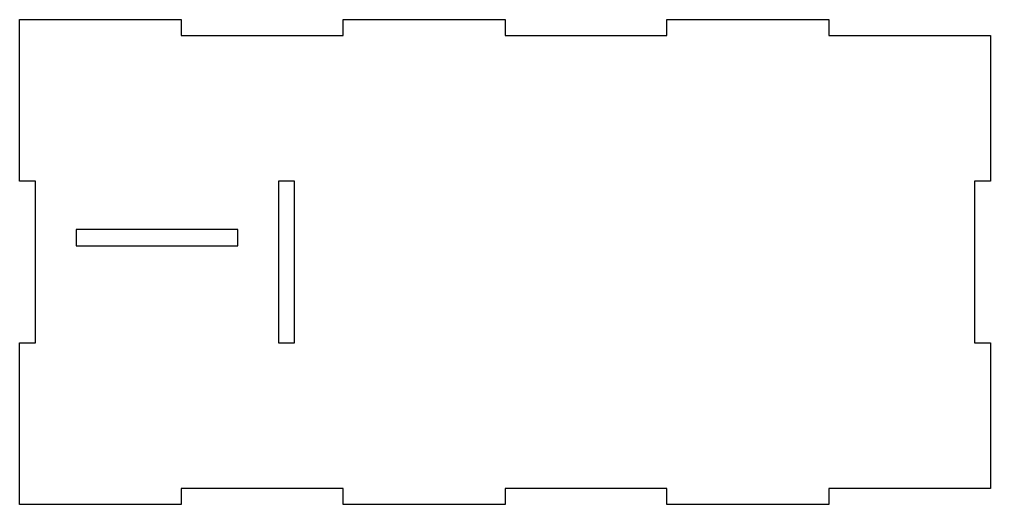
# Model space of a CAD drawing. Header units: millimetres. Extents: x 0 to 300, y 0 to 150.
import ezdxf

# ---------------------------------------------------------------- set-up
doc = ezdxf.new("R2010")
doc.units = ezdxf.units.MM
doc.layers.get('0').update_dxf_attribs({"linetype": 'CONTINUOUS'})

msp = doc.modelspace()

# ---------------------------------------------------------------- linework, layer by layer
for points in [[(295, 100), (295, 50), (300, 50), (300, 5), (250, 5), (250, 0), (200, 0), (200, 5), (150, 5), (150, 0), (100, 0), (100, 5), (50, 5), (50, 0), (0, 0), (0, 50), (5, 50), (5, 100), (0, 100), (0, 150), (50, 150), (50, 145), (100, 145), (100, 150), (150, 150), (150, 145), (200, 145), (200, 150), (250, 150), (250, 145), (300, 145), (300, 100)], [(80, 100), (80, 50), (85, 50), (85, 100)], [(67.5, 80), (67.5, 85), (17.5, 85), (17.5, 80)]]:
    msp.add_lwpolyline(points, close=True)

doc.saveas('drawing.dxf')
